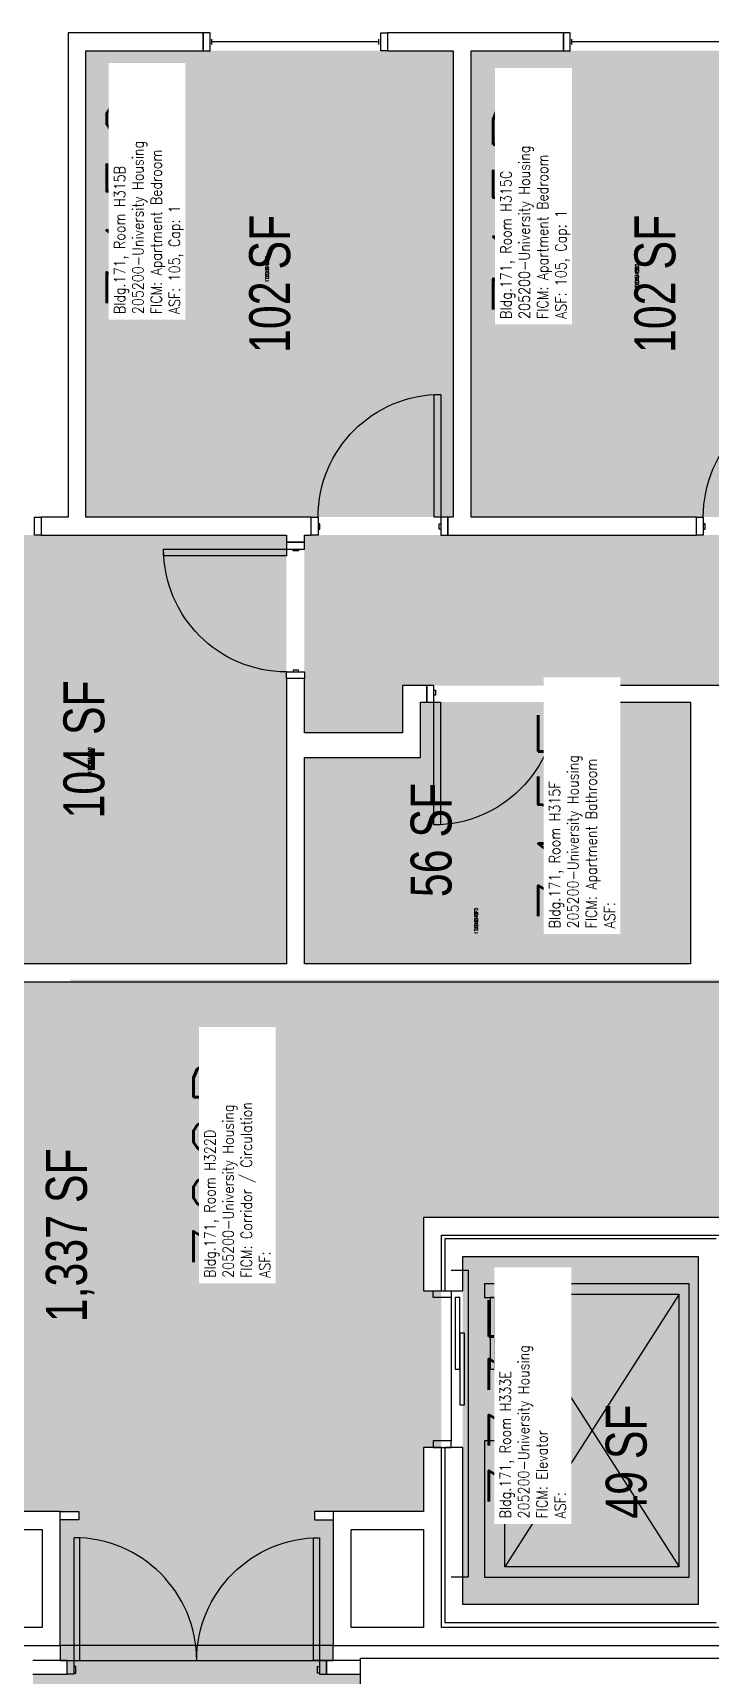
# Model space of a CAD drawing. Header units: inches. Extents: x -105 to 3698, y -798 to 1624.
# Drawn here: x 1365.2 to 1563.6, y 1142.4 to 1624 of the extents above; entities that cross this region are included whole.
import ezdxf
from ezdxf.enums import TextEntityAlignment as Align

# ---------------------------------------------------------------- set-up
doc = ezdxf.new("R2010")
doc.units = ezdxf.units.IN
doc.header["$LTSCALE"] = 96
doc.header["$MEASUREMENT"] = 0
for name, color, linetype in [('A-DOOR', 2, 'Continuous'), ('A-GLAZ', 1, 'Continuous'), ('A-IDEN-RNUM', 7, 'Continuous'), ('A-IDEN-SNUM', 4, 'Continuous'), ('A-IDEN-VNUM', 4, 'Continuous'), ('A-WALL', 5, 'Continuous'), ('AREA-TEXT', 3, 'Continuous'), ('Rooms-Category-Color', 7, 'Continuous'), ('Rooms-College-Color', 7, 'Continuous'), ('Rooms-Department-Color', 7, 'Continuous'), ('Rooms-Division-Color', 7, 'Continuous'), ('Rooms-Information', 7, 'Continuous')]:
    doc.layers.add(name, color=color, linetype=linetype)
doc.styles.add('AREA', font='arial.ttf', dxfattribs={"width": 0.75, "height": 12})
doc.styles.add('ROOMSNUMBER', font='txt.shx', dxfattribs={"height": 0.03})
doc.styles.add('ROOMVNUMBER', font='simplex.shx', dxfattribs={"width": 0.85})

msp = doc.modelspace()

# ---------------------------------------------------------------- hatches: boundary and pattern name
at = {"layer": 'Rooms-Category-Color', "true_color": 0x728ef3}
for points in [[(1488.37, 1618.76), (1380.75, 1618.76), (1380.75, 1482.01), (1488.39, 1482.02), (1488.39, 1618.32)], [(1493.62, 1618.76), (1601.25, 1618.76), (1601.26, 1482.02), (1493.62, 1482.01), (1493.64, 1618.32)], [(1444.75, 1476.75), (1719.75, 1476.75), (1719.75, 1597.75), (1855.25, 1597.75), (1855.25, 1481.12), (1771.11, 1481.12), (1771.11, 1376), (1709.98, 1376), (1709.98, 1384.95), (1704.73, 1384.95), (1704.73, 1376), (1683.53, 1376), (1683.53, 1425.38), (1704.73, 1425.38), (1704.73, 1418.95), (1709.98, 1418.95), (1709.98, 1432.62), (1678.28, 1432.62), (1678.28, 1418.75), (1649.53, 1418.75), (1649.53, 1432.62), (1473.5, 1432.62), (1473.5, 1418.75), (1444.75, 1418.75)], [(1320.76, 1351.01), (1320.75, 1476.76), (1439.5, 1476.76), (1439.5, 1351.01)], [(1478.76, 1427.76), (1557.89, 1427.76), (1557.89, 1351.01), (1444.76, 1351.01), (1444.75, 1411.51), (1478.75, 1411.51)]]:
    msp.add_hatch(color=171, dxfattribs=at).paths.add_polyline_path(points)
at = {"layer": 'Rooms-Category-Color', "true_color": 0xadadad}
for points in [[(2434.81, 1302.06), (2431.28, 1305.6), (2404.37, 1332.5), (2404.37, 1345.75), (2041.22, 1345.75), (2041.22, 1370.75), (1958.89, 1370.75), (1958.89, 1345.75), (1868.87, 1345.75), (1868.87, 1341.5), (1864.87, 1341.5), (1864.87, 1343.19), (1824.87, 1343.19), (1824.87, 1338), (1816.87, 1338), (1816.87, 1346.37), (1766, 1346.37), (1765.86, 1370.75), (1683.53, 1370.75), (1683.53, 1346.37), (1376.12, 1346.37), (1376.12, 1345.76), (1260.12, 1345.76), (1260.12, 1346.37), (780.37, 1346.37), (780.37, 1341.5), (776.37, 1341.5), (776.37, 1342.96), (736.38, 1342.96), (736.38, 1338), (728.38, 1338), (728.38, 1345.75), (673.36, 1345.75), (673.36, 1370.75), (591.03, 1370.75), (591.03, 1345.75), (233.3, 1345.75), (233.5, 1285.75), (632.97, 1285.75), (632.97, 1237.75), (768, 1237.75), (776.37, 1237.75), (776.37, 1265.5), (780.37, 1265.5), (780.37, 1263.75), (820.37, 1263.75), (820.37, 1269), (828.37, 1269), (828.37, 1237.75), (939.72, 1237.75), (939.72, 1276.67), (1347.19, 1276.67), (1347.19, 1190.38), (1378.69, 1190.38), (1378.69, 1188), (1373.19, 1188), (1373.19, 1151.12), (1373.19, 1146.75), (1375.19, 1146.75), (1375.19, 1142.75), (1451.19, 1142.75), (1451.19, 1146.75), (1453.11, 1146.75), (1453.19, 1151.12), (1453.19, 1188), (1447.69, 1188), (1447.69, 1190.38), (1479.65, 1190.38), (1479.65, 1209.17), (1484.9, 1209.17), (1484.9, 1255.17), (1479.65, 1255.17), (1479.65, 1276.67), (1571.65, 1276.67), (1571.65, 1261.25), (1860.5, 1261.25), (1864.87, 1261.25), (1864.87, 1265.5), (1868.87, 1265.5), (1868.87, 1263.75), (1908.87, 1263.75), (1908.87, 1269), (1916.87, 1269), (1916.87, 1260.62), (2047.49, 1260.62), (2133.48, 1260.64), (2169.48, 1260.64), (2348.97, 1260.62), (2386.31, 1260.62), (2392.39, 1259.63)], [(1560.15, 1163.17), (1491.15, 1163.17), (1491.15, 1265.17), (1560.15, 1265.17)], [(1461.19, 1142.75), (1365.19, 1142.75), (1365.19, 1052.73), (1340.19, 1052.73), (1340.19, 970.41), (1365.19, 970.41), (1365.19, 603), (1461.19, 603), (1461.19, 970.41), (1486.19, 970.41), (1486.19, 1052.73), (1461.19, 1052.73)]]:
    msp.add_hatch(color=253, dxfattribs=at).paths.add_polyline_path(points)
at = {"layer": 'Rooms-College-Color', "true_color": 0xadadad}
for points in [[(1488.37, 1618.76), (1380.75, 1618.76), (1380.75, 1482.01), (1488.39, 1482.02), (1488.39, 1618.32)], [(1493.62, 1618.76), (1601.25, 1618.76), (1601.26, 1482.02), (1493.62, 1482.01), (1493.64, 1618.32)], [(1444.75, 1476.75), (1719.75, 1476.75), (1719.75, 1597.75), (1855.25, 1597.75), (1855.25, 1481.12), (1771.11, 1481.12), (1771.11, 1376), (1709.98, 1376), (1709.98, 1384.95), (1704.73, 1384.95), (1704.73, 1376), (1683.53, 1376), (1683.53, 1425.38), (1704.73, 1425.38), (1704.73, 1418.95), (1709.98, 1418.95), (1709.98, 1432.62), (1678.28, 1432.62), (1678.28, 1418.75), (1649.53, 1418.75), (1649.53, 1432.62), (1473.5, 1432.62), (1473.5, 1418.75), (1444.75, 1418.75)], [(1320.76, 1351.01), (1320.75, 1476.76), (1439.5, 1476.76), (1439.5, 1351.01)], [(1478.76, 1427.76), (1557.89, 1427.76), (1557.89, 1351.01), (1444.76, 1351.01), (1444.75, 1411.51), (1478.75, 1411.51)], [(2434.81, 1302.06), (2431.28, 1305.6), (2404.37, 1332.5), (2404.37, 1345.75), (2041.22, 1345.75), (2041.22, 1370.75), (1958.89, 1370.75), (1958.89, 1345.75), (1868.87, 1345.75), (1868.87, 1341.5), (1864.87, 1341.5), (1864.87, 1343.19), (1824.87, 1343.19), (1824.87, 1338), (1816.87, 1338), (1816.87, 1346.37), (1766, 1346.37), (1765.86, 1370.75), (1683.53, 1370.75), (1683.53, 1346.37), (1376.12, 1346.37), (1376.12, 1345.76), (1260.12, 1345.76), (1260.12, 1346.37), (780.37, 1346.37), (780.37, 1341.5), (776.37, 1341.5), (776.37, 1342.96), (736.38, 1342.96), (736.38, 1338), (728.38, 1338), (728.38, 1345.75), (673.36, 1345.75), (673.36, 1370.75), (591.03, 1370.75), (591.03, 1345.75), (233.3, 1345.75), (233.5, 1285.75), (632.97, 1285.75), (632.97, 1237.75), (768, 1237.75), (776.37, 1237.75), (776.37, 1265.5), (780.37, 1265.5), (780.37, 1263.75), (820.37, 1263.75), (820.37, 1269), (828.37, 1269), (828.37, 1237.75), (939.72, 1237.75), (939.72, 1276.67), (1347.19, 1276.67), (1347.19, 1190.38), (1378.69, 1190.38), (1378.69, 1188), (1373.19, 1188), (1373.19, 1151.12), (1373.19, 1146.75), (1375.19, 1146.75), (1375.19, 1142.75), (1451.19, 1142.75), (1451.19, 1146.75), (1453.11, 1146.75), (1453.19, 1151.12), (1453.19, 1188), (1447.69, 1188), (1447.69, 1190.38), (1479.65, 1190.38), (1479.65, 1209.17), (1484.9, 1209.17), (1484.9, 1255.17), (1479.65, 1255.17), (1479.65, 1276.67), (1571.65, 1276.67), (1571.65, 1261.25), (1860.5, 1261.25), (1864.87, 1261.25), (1864.87, 1265.5), (1868.87, 1265.5), (1868.87, 1263.75), (1908.87, 1263.75), (1908.87, 1269), (1916.87, 1269), (1916.87, 1260.62), (2047.49, 1260.62), (2133.48, 1260.64), (2169.48, 1260.64), (2348.97, 1260.62), (2386.31, 1260.62), (2392.39, 1259.63)], [(1560.15, 1163.17), (1491.15, 1163.17), (1491.15, 1265.17), (1560.15, 1265.17)], [(1461.19, 1142.75), (1365.19, 1142.75), (1365.19, 1052.73), (1340.19, 1052.73), (1340.19, 970.41), (1365.19, 970.41), (1365.19, 603), (1461.19, 603), (1461.19, 970.41), (1486.19, 970.41), (1486.19, 1052.73), (1461.19, 1052.73)]]:
    msp.add_hatch(color=253, dxfattribs=at).paths.add_polyline_path(points)
at = {"layer": 'Rooms-Department-Color', "true_color": 0x604aed}
for points in [[(1488.37, 1618.76), (1380.75, 1618.76), (1380.75, 1482.01), (1488.39, 1482.02), (1488.39, 1618.32)], [(1493.62, 1618.76), (1601.25, 1618.76), (1601.26, 1482.02), (1493.62, 1482.01), (1493.64, 1618.32)], [(1444.75, 1476.75), (1719.75, 1476.75), (1719.75, 1597.75), (1855.25, 1597.75), (1855.25, 1481.12), (1771.11, 1481.12), (1771.11, 1376), (1709.98, 1376), (1709.98, 1384.95), (1704.73, 1384.95), (1704.73, 1376), (1683.53, 1376), (1683.53, 1425.38), (1704.73, 1425.38), (1704.73, 1418.95), (1709.98, 1418.95), (1709.98, 1432.62), (1678.28, 1432.62), (1678.28, 1418.75), (1649.53, 1418.75), (1649.53, 1432.62), (1473.5, 1432.62), (1473.5, 1418.75), (1444.75, 1418.75)], [(1320.76, 1351.01), (1320.75, 1476.76), (1439.5, 1476.76), (1439.5, 1351.01)], [(1478.76, 1427.76), (1557.89, 1427.76), (1557.89, 1351.01), (1444.76, 1351.01), (1444.75, 1411.51), (1478.75, 1411.51)]]:
    msp.add_hatch(color=173, dxfattribs=at).paths.add_polyline_path(points)
at = {"layer": 'Rooms-Department-Color', "true_color": 0xacacac}
for points in [[(2434.81, 1302.06), (2431.28, 1305.6), (2404.37, 1332.5), (2404.37, 1345.75), (2041.22, 1345.75), (2041.22, 1370.75), (1958.89, 1370.75), (1958.89, 1345.75), (1868.87, 1345.75), (1868.87, 1341.5), (1864.87, 1341.5), (1864.87, 1343.19), (1824.87, 1343.19), (1824.87, 1338), (1816.87, 1338), (1816.87, 1346.37), (1766, 1346.37), (1765.86, 1370.75), (1683.53, 1370.75), (1683.53, 1346.37), (1376.12, 1346.37), (1376.12, 1345.76), (1260.12, 1345.76), (1260.12, 1346.37), (780.37, 1346.37), (780.37, 1341.5), (776.37, 1341.5), (776.37, 1342.96), (736.38, 1342.96), (736.38, 1338), (728.38, 1338), (728.38, 1345.75), (673.36, 1345.75), (673.36, 1370.75), (591.03, 1370.75), (591.03, 1345.75), (233.3, 1345.75), (233.5, 1285.75), (632.97, 1285.75), (632.97, 1237.75), (768, 1237.75), (776.37, 1237.75), (776.37, 1265.5), (780.37, 1265.5), (780.37, 1263.75), (820.37, 1263.75), (820.37, 1269), (828.37, 1269), (828.37, 1237.75), (939.72, 1237.75), (939.72, 1276.67), (1347.19, 1276.67), (1347.19, 1190.38), (1378.69, 1190.38), (1378.69, 1188), (1373.19, 1188), (1373.19, 1151.12), (1373.19, 1146.75), (1375.19, 1146.75), (1375.19, 1142.75), (1451.19, 1142.75), (1451.19, 1146.75), (1453.11, 1146.75), (1453.19, 1151.12), (1453.19, 1188), (1447.69, 1188), (1447.69, 1190.38), (1479.65, 1190.38), (1479.65, 1209.17), (1484.9, 1209.17), (1484.9, 1255.17), (1479.65, 1255.17), (1479.65, 1276.67), (1571.65, 1276.67), (1571.65, 1261.25), (1860.5, 1261.25), (1864.87, 1261.25), (1864.87, 1265.5), (1868.87, 1265.5), (1868.87, 1263.75), (1908.87, 1263.75), (1908.87, 1269), (1916.87, 1269), (1916.87, 1260.62), (2047.49, 1260.62), (2133.48, 1260.64), (2169.48, 1260.64), (2348.97, 1260.62), (2386.31, 1260.62), (2392.39, 1259.63)], [(1560.15, 1163.17), (1491.15, 1163.17), (1491.15, 1265.17), (1560.15, 1265.17)], [(1461.19, 1142.75), (1365.19, 1142.75), (1365.19, 1052.73), (1340.19, 1052.73), (1340.19, 970.41), (1365.19, 970.41), (1365.19, 603), (1461.19, 603), (1461.19, 970.41), (1486.19, 970.41), (1486.19, 1052.73), (1461.19, 1052.73)]]:
    msp.add_hatch(color=253, dxfattribs=at).paths.add_polyline_path(points)
at = {"layer": 'Rooms-Division-Color', "true_color": 0x604aed}
for points in [[(1488.37, 1618.76), (1380.75, 1618.76), (1380.75, 1482.01), (1488.39, 1482.02), (1488.39, 1618.32)], [(1493.62, 1618.76), (1601.25, 1618.76), (1601.26, 1482.02), (1493.62, 1482.01), (1493.64, 1618.32)], [(1444.75, 1476.75), (1719.75, 1476.75), (1719.75, 1597.75), (1855.25, 1597.75), (1855.25, 1481.12), (1771.11, 1481.12), (1771.11, 1376), (1709.98, 1376), (1709.98, 1384.95), (1704.73, 1384.95), (1704.73, 1376), (1683.53, 1376), (1683.53, 1425.38), (1704.73, 1425.38), (1704.73, 1418.95), (1709.98, 1418.95), (1709.98, 1432.62), (1678.28, 1432.62), (1678.28, 1418.75), (1649.53, 1418.75), (1649.53, 1432.62), (1473.5, 1432.62), (1473.5, 1418.75), (1444.75, 1418.75)], [(1320.76, 1351.01), (1320.75, 1476.76), (1439.5, 1476.76), (1439.5, 1351.01)], [(1478.76, 1427.76), (1557.89, 1427.76), (1557.89, 1351.01), (1444.76, 1351.01), (1444.75, 1411.51), (1478.75, 1411.51)]]:
    msp.add_hatch(color=173, dxfattribs=at).paths.add_polyline_path(points)
at = {"layer": 'Rooms-Division-Color', "true_color": 0xadadad}
for points in [[(2434.81, 1302.06), (2431.28, 1305.6), (2404.37, 1332.5), (2404.37, 1345.75), (2041.22, 1345.75), (2041.22, 1370.75), (1958.89, 1370.75), (1958.89, 1345.75), (1868.87, 1345.75), (1868.87, 1341.5), (1864.87, 1341.5), (1864.87, 1343.19), (1824.87, 1343.19), (1824.87, 1338), (1816.87, 1338), (1816.87, 1346.37), (1766, 1346.37), (1765.86, 1370.75), (1683.53, 1370.75), (1683.53, 1346.37), (1376.12, 1346.37), (1376.12, 1345.76), (1260.12, 1345.76), (1260.12, 1346.37), (780.37, 1346.37), (780.37, 1341.5), (776.37, 1341.5), (776.37, 1342.96), (736.38, 1342.96), (736.38, 1338), (728.38, 1338), (728.38, 1345.75), (673.36, 1345.75), (673.36, 1370.75), (591.03, 1370.75), (591.03, 1345.75), (233.3, 1345.75), (233.5, 1285.75), (632.97, 1285.75), (632.97, 1237.75), (768, 1237.75), (776.37, 1237.75), (776.37, 1265.5), (780.37, 1265.5), (780.37, 1263.75), (820.37, 1263.75), (820.37, 1269), (828.37, 1269), (828.37, 1237.75), (939.72, 1237.75), (939.72, 1276.67), (1347.19, 1276.67), (1347.19, 1190.38), (1378.69, 1190.38), (1378.69, 1188), (1373.19, 1188), (1373.19, 1151.12), (1373.19, 1146.75), (1375.19, 1146.75), (1375.19, 1142.75), (1451.19, 1142.75), (1451.19, 1146.75), (1453.11, 1146.75), (1453.19, 1151.12), (1453.19, 1188), (1447.69, 1188), (1447.69, 1190.38), (1479.65, 1190.38), (1479.65, 1209.17), (1484.9, 1209.17), (1484.9, 1255.17), (1479.65, 1255.17), (1479.65, 1276.67), (1571.65, 1276.67), (1571.65, 1261.25), (1860.5, 1261.25), (1864.87, 1261.25), (1864.87, 1265.5), (1868.87, 1265.5), (1868.87, 1263.75), (1908.87, 1263.75), (1908.87, 1269), (1916.87, 1269), (1916.87, 1260.62), (2047.49, 1260.62), (2133.48, 1260.64), (2169.48, 1260.64), (2348.97, 1260.62), (2386.31, 1260.62), (2392.39, 1259.63)], [(1560.15, 1163.17), (1491.15, 1163.17), (1491.15, 1265.17), (1560.15, 1265.17)], [(1461.19, 1142.75), (1365.19, 1142.75), (1365.19, 1052.73), (1340.19, 1052.73), (1340.19, 970.41), (1365.19, 970.41), (1365.19, 603), (1461.19, 603), (1461.19, 970.41), (1486.19, 970.41), (1486.19, 1052.73), (1461.19, 1052.73)]]:
    msp.add_hatch(color=253, dxfattribs=at).paths.add_polyline_path(points)

# ---------------------------------------------------------------- linework, layer by layer
at = {"layer": 'A-DOOR'}
for p, q in [((1487.77, 1261.17), (1492.77, 1261.17)), ((1492.77, 1261.17), (1492.77, 1171.17)), ((1482.52, 1253.17), (1482.52, 1255.17)), ((1482.52, 1255.17), (1487.77, 1255.17)), ((1487.77, 1253.17), (1482.52, 1253.17)), ((1487.77, 1255.17), (1487.77, 1253.17)), ((1487.77, 1253.17), (1487.77, 1211.17)), ((1500.52, 1253.17), (1499.15, 1253.17)), ((1499.15, 1253.17), (1499.15, 1232.17)), ((1500.52, 1232.17), (1500.52, 1253.17)), ((1499.15, 1232.17), (1500.52, 1232.17)), ((1501.9, 1232.17), (1500.52, 1232.17)), ((1500.52, 1232.17), (1500.52, 1211.17)), ((1501.9, 1211.17), (1501.9, 1232.17)), ((1482.52, 1211.17), (1482.52, 1209.17)), ((1487.77, 1211.17), (1482.52, 1211.17)), ((1482.52, 1209.17), (1487.77, 1209.17)), ((1487.77, 1209.17), (1487.77, 1211.17)), ((1500.52, 1211.17), (1501.9, 1211.17)), ((1378.94, 1182.75), (1377.19, 1182.75)), ((1377.19, 1182.75), (1377.19, 1146.75)), ((1378.94, 1146.75), (1378.94, 1182.75)), ((1447.44, 1146.75), (1447.44, 1182.75)), ((1447.44, 1182.75), (1449.19, 1182.75)), ((1449.19, 1182.75), (1449.19, 1146.75)), ((1492.77, 1171.17), (1487.77, 1171.17)), ((1453.19, 1151.12), (1373.19, 1151.12)), ((1373.19, 1151.12), (1373.19, 1146.75)), ((1453.19, 1146.75), (1453.19, 1151.12)), ((1373.19, 1146.75), (1453.19, 1146.75)), ((1375.19, 1142.75), (1375.19, 1146.75)), ((1375.19, 1146.75), (1377.19, 1146.75)), ((1377.19, 1146.75), (1378.94, 1146.75)), ((1377.19, 1146.75), (1377.19, 1142.75)), ((1449.19, 1146.75), (1447.44, 1146.75)), ((1451.19, 1146.75), (1449.19, 1146.75)), ((1449.19, 1146.75), (1449.19, 1142.75)), ((1451.19, 1142.75), (1451.19, 1146.75)), ((1377.19, 1142.75), (1375.19, 1142.75)), ((1377.81, 1145), (1377.19, 1145)), ((1377.19, 1145), (1377.19, 1143)), ((1377.19, 1143), (1377.81, 1143)), ((1377.81, 1143), (1377.81, 1145)), ((1448.56, 1143), (1448.56, 1145)), ((1448.56, 1145), (1449.19, 1145)), ((1449.19, 1143), (1448.56, 1143)), ((1449.19, 1145), (1449.19, 1143)), ((1449.19, 1142.75), (1451.19, 1142.75))]:
    msp.add_line(p, q, dxfattribs=at)
for points in [[(1484.75, 1482), (1482.75, 1482), (1482.75, 1518), (1484.75, 1518)], [(1448.75, 1476.75), (1446.75, 1476.75), (1446.75, 1482), (1448.75, 1482)], [(1448.75, 1478.5), (1449.25, 1478.5), (1449.25, 1480), (1448.75, 1480)], [(1484.75, 1478.5), (1484.25, 1478.5), (1484.25, 1480), (1484.75, 1480)], [(1484.75, 1476.75), (1486.75, 1476.75), (1486.75, 1482), (1484.75, 1482)], [(1561.63, 1476.75), (1559.63, 1476.75), (1559.63, 1482), (1561.63, 1482)], [(1561.63, 1478.5), (1562.13, 1478.5), (1562.13, 1480), (1561.63, 1480)], [(1444.75, 1472.63), (1444.75, 1474.63), (1439.5, 1474.63), (1439.5, 1472.63)], [(1439.5, 1472.63), (1439.5, 1470.63), (1403.5, 1470.63), (1403.5, 1472.63)], [(1443, 1472.63), (1443, 1472.13), (1441.5, 1472.13), (1441.5, 1472.63)], [(1444.75, 1436.63), (1444.75, 1434.63), (1439.5, 1434.63), (1439.5, 1436.63)], [(1443, 1436.63), (1443, 1437.13), (1441.5, 1437.13), (1441.5, 1436.63)], [(1482.64, 1432.62), (1480.64, 1432.62), (1480.64, 1427.75), (1482.64, 1427.75)], [(1482.64, 1431.25), (1483.14, 1431.25), (1483.14, 1429.75), (1482.64, 1429.75)], [(1518.64, 1431.25), (1518.14, 1431.25), (1518.14, 1429.75), (1518.64, 1429.75)], [(1518.64, 1432.62), (1520.64, 1432.62), (1520.64, 1427.75), (1518.64, 1427.75)], [(1482.64, 1427.75), (1484.64, 1427.75), (1484.64, 1391.75), (1482.64, 1391.75)], [(1490.27, 1253.17), (1488.9, 1253.17), (1488.9, 1232.17), (1490.27, 1232.17)], [(1491.65, 1242.67), (1490.27, 1242.67), (1490.27, 1221.67), (1491.65, 1221.67)]]:
    msp.add_lwpolyline(points, close=True, dxfattribs=at)
at = {"layer": 'A-DOOR', "extrusion": (0, 0, -1)}
for centre, start, end in [((-1484.75, 1482), 0, 90), ((-1597.63, 1482), 0, 90), ((-1439.5, 1472.63), 270, 0), ((-1482.64, 1427.75), 180, 270), ((-1449.19, 1146.75), 0, 90)]:
    msp.add_arc(centre, 36, start, end, dxfattribs=at)
at = {"layer": 'A-DOOR'}
msp.add_arc((1377.19, 1146.75), 36, 0, 90, dxfattribs=at)
at = {"layer": 'A-GLAZ'}
for p, q in [((1417.6, 1620.62), (1417.6, 1622.12)), ((1466.6, 1621.37), (1417.6, 1621.37)), ((1466.6, 1620.62), (1466.6, 1622.12)), ((1523.13, 1620.62), (1523.13, 1622.12)), ((1572.13, 1621.37), (1523.13, 1621.37))]:
    msp.add_line(p, q, dxfattribs=at)
for points in [[(1417.1, 1624), (1415.1, 1624), (1415.1, 1618.75), (1417.1, 1618.75)], [(1467.1, 1624), (1469.1, 1624), (1469.1, 1618.75), (1467.1, 1618.75)], [(1522.63, 1624), (1520.63, 1624), (1520.63, 1618.75), (1522.63, 1618.75)], [(1365.63, 1482), (1367.63, 1482), (1367.63, 1476.75), (1365.63, 1476.75)]]:
    msp.add_lwpolyline(points, close=True, dxfattribs=at)
at = {"layer": 'A-WALL'}
for p, q in [((1375.5, 1624), (1375.5, 1482)), ((1415.1, 1624), (1375.5, 1624)), ((1415.1, 1618.75), (1415.1, 1624)), ((1469.1, 1624), (1469.1, 1618.75)), ((1520.63, 1624), (1469.1, 1624)), ((1520.63, 1618.75), (1520.63, 1624)), ((1380.75, 1482), (1380.75, 1618.75)), ((1380.75, 1618.75), (1415.1, 1618.75)), ((1469.1, 1618.75), (1488.37, 1618.75)), ((1488.37, 1618.75), (1488.37, 1482)), ((1493.62, 1482), (1493.62, 1618.75)), ((1493.62, 1618.75), (1520.63, 1618.75)), ((1375.5, 1482), (1367.63, 1482)), ((1367.63, 1482), (1367.63, 1476.75)), ((1446.75, 1482), (1380.75, 1482)), ((1446.75, 1476.75), (1446.75, 1482)), ((1488.37, 1482), (1486.75, 1482)), ((1486.75, 1482), (1486.75, 1476.75)), ((1559.63, 1482), (1493.62, 1482)), ((1559.63, 1476.75), (1559.63, 1482)), ((1367.63, 1476.75), (1376.12, 1476.75)), ((1376.12, 1476.75), (1439.5, 1476.75)), ((1439.5, 1476.75), (1439.5, 1474.63)), ((1439.5, 1474.63), (1444.75, 1474.63)), ((1444.75, 1476.75), (1446.75, 1476.75)), ((1444.75, 1474.63), (1444.75, 1476.75)), ((1486.75, 1476.75), (1559.63, 1476.75)), ((1444.75, 1434.63), (1439.5, 1434.63)), ((1439.5, 1434.63), (1439.5, 1432)), ((1439.5, 1432), (1439.5, 1351)), ((1444.75, 1432), (1444.75, 1434.63)), ((1444.75, 1418.75), (1444.75, 1432)), ((1480.64, 1432.62), (1473.5, 1432.62)), ((1473.5, 1432.62), (1473.5, 1418.75)), ((1480.64, 1427.75), (1480.64, 1432.62)), ((1602.39, 1432.62), (1520.64, 1432.62)), ((1520.64, 1432.62), (1520.64, 1427.75)), ((1478.75, 1427.75), (1480.64, 1427.75)), ((1478.75, 1411.5), (1478.75, 1427.75)), ((1520.64, 1427.75), (1557.89, 1427.75)), ((1557.89, 1427.75), (1557.89, 1351)), ((1473.5, 1418.75), (1444.75, 1418.75)), ((1444.75, 1351), (1444.75, 1411.5)), ((1444.75, 1411.5), (1478.75, 1411.5)), ((1439.5, 1351), (1320.75, 1351)), ((1557.89, 1351), (1444.75, 1351)), ((1315.5, 1345.75), (1444.13, 1345.75)), ((1444.13, 1345.75), (1683.53, 1345.75)), ((1571.65, 1276.67), (1479.65, 1276.67)), ((1479.65, 1276.67), (1479.65, 1255.17)), ((1484.9, 1271.42), (1566.4, 1271.42)), ((1484.9, 1255.17), (1484.9, 1271.42)), ((1485.9, 1270.42), (1485.9, 1255.17)), ((1565.4, 1270.42), (1485.9, 1270.42)), ((1491.15, 1255.17), (1491.15, 1265.17)), ((1491.15, 1265.17), (1560.15, 1265.17)), ((1560.15, 1265.17), (1560.15, 1163.17)), ((1497.52, 1257.17), (1497.52, 1253.17)), ((1557.51, 1257.17), (1497.52, 1257.17)), ((1557.51, 1171.17), (1557.51, 1257.17)), ((1479.65, 1255.17), (1484.9, 1255.17)), ((1485.9, 1255.17), (1491.15, 1255.17)), ((1497.52, 1253.17), (1503.52, 1253.17)), ((1503.52, 1253.17), (1503.52, 1254.17)), ((1503.52, 1254.17), (1554.51, 1254.17)), ((1503.52, 1254.17), (1554.52, 1174.17)), ((1554.52, 1254.17), (1503.52, 1174.17)), ((1554.51, 1254.17), (1554.51, 1174.17)), ((1479.65, 1209.17), (1479.65, 1190.38)), ((1484.9, 1209.17), (1479.65, 1209.17)), ((1484.9, 1156.38), (1484.9, 1209.17)), ((1491.15, 1209.17), (1485.9, 1209.17)), ((1485.9, 1209.17), (1485.9, 1157.92)), ((1491.15, 1163.17), (1491.15, 1209.17)), ((1503.52, 1211.17), (1497.52, 1211.17)), ((1497.52, 1211.17), (1497.52, 1171.17)), ((1503.52, 1174.17), (1503.52, 1211.17)), ((1373.19, 1190.38), (1347.19, 1190.38)), ((1373.19, 1151.12), (1373.19, 1190.38)), ((1373.19, 1190.38), (1378.69, 1190.38)), ((1378.69, 1190.38), (1378.69, 1188)), ((1453.19, 1190.38), (1447.69, 1190.38)), ((1447.69, 1190.38), (1447.69, 1188)), ((1453.19, 1190.38), (1453.19, 1151.12)), ((1479.65, 1190.38), (1453.19, 1190.38)), ((1347.19, 1185.13), (1367.94, 1185.13)), ((1367.94, 1185.13), (1367.94, 1156.38)), ((1378.69, 1188), (1373.19, 1188)), ((1373.19, 1188), (1373.19, 1188)), ((1373.19, 1188), (1373.19, 1188)), ((1447.69, 1188), (1453.19, 1188)), ((1453.19, 1188), (1453.19, 1188)), ((1453.19, 1188), (1453.19, 1188)), ((1458.44, 1156.38), (1458.44, 1185.13)), ((1458.44, 1185.13), (1479.65, 1185.13)), ((1479.65, 1185.13), (1479.65, 1156.38)), ((1497.52, 1171.17), (1557.51, 1171.17)), ((1554.51, 1174.17), (1503.52, 1174.17)), ((1560.15, 1163.17), (1491.15, 1163.17)), ((1367.94, 1156.38), (1347.19, 1156.38)), ((1479.65, 1156.38), (1458.44, 1156.38)), ((1566.4, 1156.38), (1484.9, 1156.38)), ((1485.9, 1157.92), (1565.4, 1157.92)), ((1170.94, 1151.12), (1373.19, 1151.12)), ((1453.19, 1151.12), (1566.4, 1151.12)), ((1375.19, 1146.75), (1365.19, 1146.75)), ((1375.19, 1142.75), (1375.19, 1146.75)), ((1451.19, 1146.75), (1451.19, 1142.75)), ((1461.19, 1146.75), (1451.19, 1146.75)), ((1461.19, 1052.73), (1461.19, 1147.38)), ((1461.19, 1147.38), (1718.44, 1147.38)), ((1461.19, 1142.75), (1461.19, 1146.75)), ((1365.19, 1142.75), (1375.19, 1142.75)), ((1451.19, 1142.75), (1461.19, 1142.75))]:
    msp.add_line(p, q, dxfattribs=at)

# ---------------------------------------------------------------- texts
at = {"layer": 'A-IDEN-RNUM', "style": 'ROOMSNUMBER', "width": 0.85}
for s, p in [('0315-B0', (1433.81, 1554.72)), ('0315-C0', (1542.2, 1552.34)), ('0315-A0', (1381.9, 1410.64)), ('0315-F0', (1495.1, 1363.57)), ('0333-E0', (1516.1, 1216.76))]:
    msp.add_text(s, height=1, rotation=90, dxfattribs=at).set_placement(p, align=Align.MIDDLE_CENTER)
at = {"layer": 'A-IDEN-SNUM', "style": 'ROOMSNUMBER', "width": 0.85}
for s, p in [('1710H315B0', (1433.81, 1554.72)), ('1710H315C0', (1542.2, 1552.34)), ('1710H315A0', (1381.9, 1410.64)), ('1710H315F0', (1495.1, 1363.57)), ('1710H333E0', (1516.1, 1216.76))]:
    msp.add_text(s, height=1, rotation=90, dxfattribs=at).set_placement(p, align=Align.MIDDLE_CENTER)
at = {"layer": 'A-IDEN-VNUM', "style": 'ROOMVNUMBER', "width": 0.85}
for s, p in [('315C', (1398.11, 1573.84)), ('315B', (1511.33, 1571.99)), ('315F', (1524.51, 1392.81)), ('322D', (1423.49, 1292.62)), ('333E', (1510.06, 1221.62))]:
    msp.add_text(s, height=22.5, rotation=90, dxfattribs=at).set_placement(p, align=Align.MIDDLE_CENTER)
at = {"layer": 'AREA-TEXT', "style": 'AREA', "width": 0.75}
for s, p in [('102 SF', (1434.57, 1550.39)), ('102 SF', (1547.44, 1550.39)), ('104 SF', (1380.13, 1413.89)), ('56 SF', (1481.87, 1387.33)), ('1,337 SF', (1375.01, 1271.42)), ('49 SF', (1539.03, 1205.07))]:
    msp.add_text(s, height=12, rotation=90, dxfattribs=at).set_placement(p, align=Align.MIDDLE_CENTER)

# ---------------------------------------------------------------- next in the draw order: texts
at = {"layer": 'Rooms-Information', "char_height": 3.2143, "width": 72, "attachment_point": 7, "rotation": 90, "style": 'ROOMVNUMBER', "bg_fill": 3, "box_fill_scale": 1.5, "bg_fill_color": 256, "bg_fill_true_color": 13158600, "bg_fill_transparency": 0}
for s, insert in [('Bldg.171, Room H315B^M^J205200-University Housing^M^JFICM: Apartment Bedroom^M^JASF: 105, Cap: 1', (1409.36, 1541.51)), ('Bldg.171, Room H315C^M^J205200-University Housing^M^JFICM: Apartment Bedroom^M^JASF: 105, Cap: 1', (1522.58, 1540.11)), ('Bldg.171, Room H315F^M^J205200-University Housing^M^JFICM: Apartment Bathroom^M^JASF: ', (1535.76, 1361.39)), ('Bldg.171, Room H322D^M^J205200-University Housing^M^JFICM: Corridor / Circulation^M^JASF: ', (1434.74, 1258.93)), ('Bldg.171, Room H333E^M^J205200-University Housing^M^JFICM: Elevator^M^JASF: ', (1521.31, 1188.38)), ('Bldg.171, Room H308K^M^J205200-University Housing^M^JFICM: Apartment Kitchen^M^JASF: ', (1575.76, 1071.46))]:
    msp.add_mtext(s, dxfattribs=dict(at, insert=insert))

doc.saveas('drawing.dxf')
